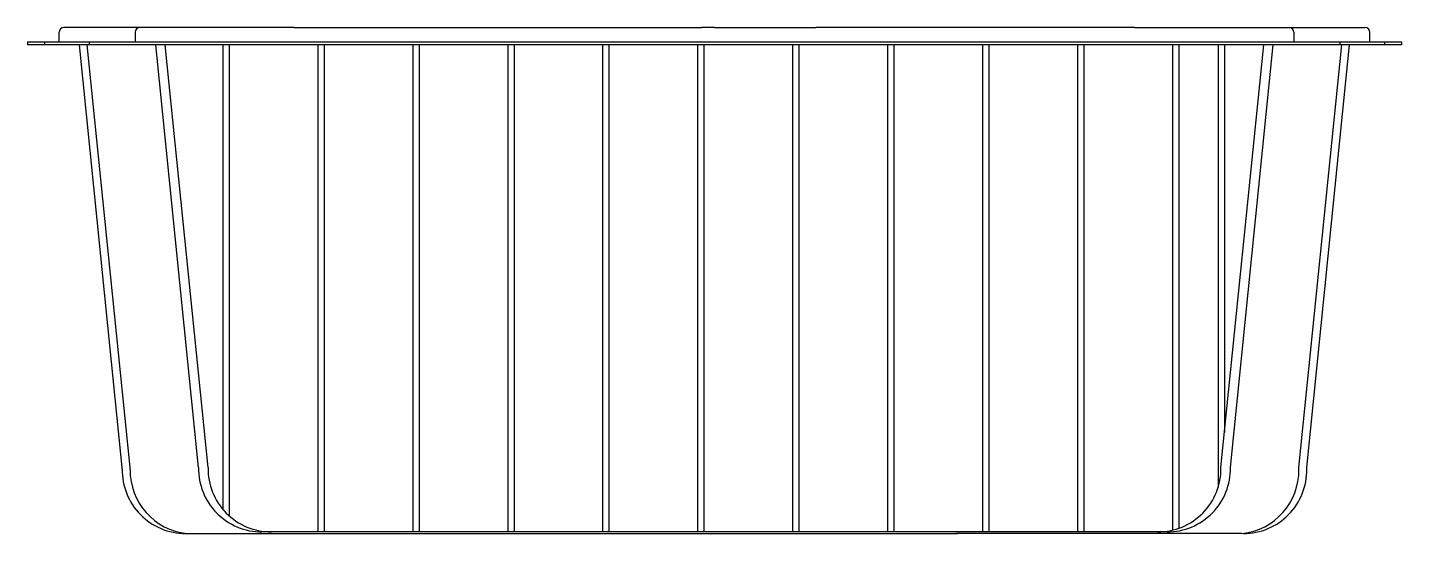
# Model space of a CAD drawing. Extents: x -1305.07 to -1300.73, y 270.31 to 271.91.
import ezdxf

# ---------------------------------------------------------------- set-up
doc = ezdxf.new("R2010")
doc.units = 0
doc.header["$LTSCALE"] = 10
doc.header["$MEASUREMENT"] = 0
doc.layers.add('Piscinas_Fibratec', color=4, linetype='CONTINUOUS')

msp = doc.modelspace()

# ---------------------------------------------------------------- linework, layer by layer
at = {"layer": 'Piscinas_Fibratec', "color": 2}
for p, q in [((-1304.2303, 271.9083), (-1304.9576, 271.9083)), ((-1304.2303, 271.9083), (-1303.2226, 271.9083)), ((-1303.2226, 271.9083), (-1302.9426, 271.9083)), ((-1302.9026, 271.9083), (-1302.9426, 271.9083)), ((-1302.9026, 271.9083), (-1302.8626, 271.9083)), ((-1302.8626, 271.9083), (-1302.5826, 271.9083)), ((-1301.575, 271.9083), (-1302.5826, 271.9083)), ((-1301.575, 271.9083), (-1300.8476, 271.9083)), ((-1305.0726, 271.8633), (-1305.0726, 271.8533)), ((-1305.0726, 271.8633), (-1300.7326, 271.8633)), ((-1305.0193, 271.8633), (-1305.0193, 271.8533)), ((-1304.9726, 271.8633), (-1304.9726, 271.8933)), ((-1304.8776, 271.8633), (-1304.8776, 271.8533)), ((-1304.7326, 271.8933), (-1304.7326, 271.8633)), ((-1301.0727, 271.8933), (-1301.0727, 271.8633)), ((-1300.9277, 271.8633), (-1300.9277, 271.8533)), ((-1300.8326, 271.8633), (-1300.8326, 271.8933)), ((-1300.786, 271.8633), (-1300.786, 271.8533)), ((-1300.7326, 271.8633), (-1300.7326, 271.8533)), ((-1300.7326, 271.8533), (-1305.0726, 271.8533))]:
    msp.add_line(p, q, dxfattribs=at)
at = {"layer": 'Piscinas_Fibratec'}
for p, q in [((-1304.7733, 270.5168), (-1304.9086, 271.8533)), ((-1304.7733, 270.5168), (-1304.9086, 271.8533)), ((-1304.7485, 270.5168), (-1304.8838, 271.8533)), ((-1304.7485, 270.5168), (-1304.8838, 271.8533)), ((-1304.5323, 270.5168), (-1304.6676, 271.8533)), ((-1304.5323, 270.5168), (-1304.6676, 271.8533)), ((-1304.5022, 270.5168), (-1304.6376, 271.8533)), ((-1301.3031, 270.5168), (-1301.1677, 271.8533)), ((-1301.273, 270.5168), (-1301.1377, 271.8533)), ((-1301.273, 270.5168), (-1301.1377, 271.8533)), ((-1301.0568, 270.5168), (-1300.9215, 271.8533)), ((-1301.0568, 270.5168), (-1300.9215, 271.8533)), ((-1301.032, 270.5168), (-1300.8967, 271.8533)), ((-1301.032, 270.5168), (-1300.8967, 271.8533)), ((-1304.7733, 270.5118), (-1304.7733, 270.5168)), ((-1304.7483, 270.5107), (-1304.7485, 270.5168)), ((-1301.057, 270.5107), (-1301.0568, 270.5168)), ((-1301.032, 270.5118), (-1301.032, 270.5168)), ((-1304.5733, 270.3083), (-1303.6701, 270.3083)), ((-1301.473, 270.3133), (-1304.3323, 270.3133)), ((-1303.6701, 270.3083), (-1302.1352, 270.3083)), ((-1301.237, 270.3083), (-1302.1402, 270.3083))]:
    msp.add_line(p, q, dxfattribs=at)
at = {"layer": 'Piscinas_Fibratec', "color": 1}
for p, q in [((-1304.4559, 271.8533), (-1304.4559, 270.3852)), ((-1304.4359, 271.8533), (-1304.4359, 270.3645)), ((-1304.1559, 271.8533), (-1304.1559, 270.3133)), ((-1304.1359, 271.8533), (-1304.1359, 270.3133)), ((-1303.8559, 271.8533), (-1303.8559, 270.3133)), ((-1303.8359, 271.8533), (-1303.8359, 270.3133)), ((-1303.5559, 271.8533), (-1303.5559, 270.3133)), ((-1303.5359, 271.8533), (-1303.5359, 270.3133)), ((-1303.2559, 271.8533), (-1303.2559, 270.3133)), ((-1303.2359, 271.8533), (-1303.2359, 270.3133)), ((-1302.9559, 271.8533), (-1302.9559, 270.3133)), ((-1302.9359, 271.8533), (-1302.9359, 270.3133)), ((-1302.6559, 271.8533), (-1302.6559, 270.3133)), ((-1302.6359, 271.8533), (-1302.6359, 270.3133)), ((-1302.3559, 271.8533), (-1302.3559, 270.3133)), ((-1302.3359, 271.8533), (-1302.3359, 270.3133)), ((-1302.0559, 271.8533), (-1302.0559, 270.3133)), ((-1302.0559, 271.8533), (-1302.0559, 270.3133)), ((-1302.0359, 271.8533), (-1302.0359, 270.3133)), ((-1302.0359, 271.8533), (-1302.0359, 270.3133)), ((-1301.7559, 271.8533), (-1301.7559, 270.3133)), ((-1301.7359, 271.8533), (-1301.7359, 270.3133)), ((-1301.4559, 271.8533), (-1301.4559, 270.3189)), ((-1301.4359, 271.8533), (-1301.4359, 270.3249)), ((-1301.3118, 271.8533), (-1301.3118, 270.4546)), ((-1301.3118, 271.8387), (-1301.3118, 270.4546)), ((-1301.2918, 271.8533), (-1301.2918, 270.6278)), ((-1301.2918, 271.8387), (-1301.2918, 270.6278))]:
    msp.add_line(p, q, dxfattribs=at)
at = {"layer": 'Piscinas_Fibratec', "color": 2}
for centre, start, end in [((-1304.9576, 271.8933), 90, 180), ((-1304.7176, 271.8933), 90, 180), ((-1301.0877, 271.8933), 0, 90), ((-1300.8476, 271.8933), 0, 90)]:
    msp.add_arc(centre, 0.015, start, end, dxfattribs=at)
at = {"layer": 'Piscinas_Fibratec'}
for centre, start, end in [((-1304.3323, 270.5133), 178.979, 270), ((-1304.3023, 270.5133), 178.979, 270), ((-1301.503, 270.5133), 270, 1.021), ((-1301.473, 270.5133), 270, 1.021), ((-1304.5733, 270.5083), 178.979, 270), ((-1304.5484, 270.5072), 178.979, 264.0052), ((-1301.2569, 270.5072), 275.9948, 1.021), ((-1301.232, 270.5083), 270, 1.021)]:
    msp.add_arc(centre, 0.2, start, end, dxfattribs=at)

doc.saveas('drawing.dxf')
